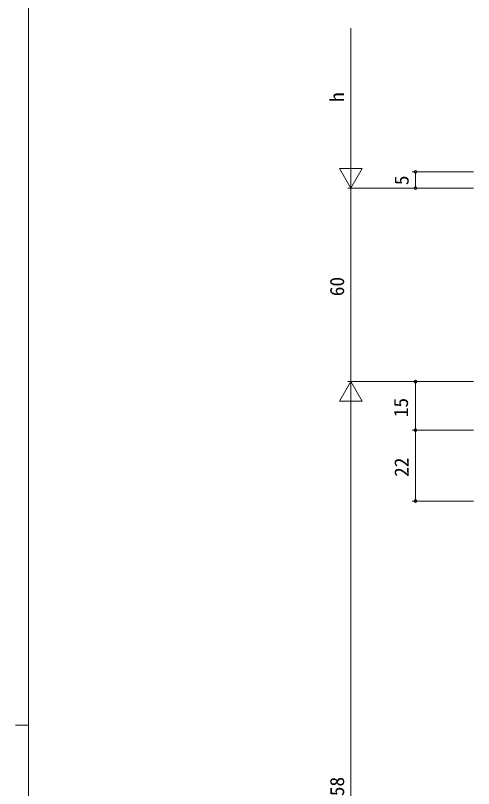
# Model space of a CAD drawing. Units: millimetres, scale not verified. Extents: x -567 to 567, y -403 to 403.
# Drawn here: x -566.7 to -424.7, y 4.3 to 243.9 of the extents above; entities that cross this region are included whole.
import ezdxf
from ezdxf.enums import TextEntityAlignment as Align

# ---------------------------------------------------------------- set-up
doc = ezdxf.new("R2010")
doc.units = ezdxf.units.MM
doc.header["$LTSCALE"] = 2
doc.layers.add('0-4_YKK_12', color=6, linetype='Continuous', lineweight=9)
doc.layers.add('0-8_YKK_A1', color=7, linetype='Continuous', lineweight=9)
doc.styles.add('ＭＳ ゴシック', font='')
doc.styles.get('ＭＳ ゴシック').set_extended_font_data('MS Gothic')

msp = doc.modelspace()

# ---------------------------------------------------------------- linework, layer by layer
at = {"layer": '0-4_YKK_12'}
for p, q in [((-462.726, 197.45), (-462.726, 240)), ((-462.726, 190.45), (-462.726, 202.574)), ((-462.726, 190.45), (-466.226, 196.512)), ((-459.226, 196.512), (-466.226, 196.512)), ((-462.726, 190.45), (-459.226, 196.512)), ((-424.726, 195.45), (-443.726, 195.45)), ((-442.726, 190.45), (-442.726, 195.45)), ((-424.726, 190.45), (-463.726, 190.45)), ((-424.726, 190.45), (-463.726, 190.45)), ((-462.726, 190.45), (-462.726, 130.45)), ((-424.726, 190.45), (-443.726, 190.45)), ((-462.726, 130.45), (-466.226, 124.388)), ((-424.726, 130.45), (-463.726, 130.45)), ((-424.726, 130.45), (-463.726, 130.45)), ((-462.726, 130.45), (-459.226, 124.388)), ((-462.726, 130.45), (-462.726, 118.326)), ((-424.726, 130.45), (-443.726, 130.45)), ((-442.726, 130.45), (-442.726, 115.45)), ((-466.226, 124.388), (-459.226, 124.388)), ((-462.726, 123.45), (-462.726, -127.5)), ((-424.726, 115.45), (-443.726, 115.45)), ((-424.726, 115.45), (-443.726, 115.45)), ((-442.726, 115.45), (-442.726, 93.45)), ((-424.726, 93.45), (-443.726, 93.45))]:
    msp.add_line(p, q, dxfattribs=at)
for centre in [(-442.726, 195.45), (-442.726, 190.45), (-442.726, 130.45), (-442.726, 115.45), (-442.726, 115.45), (-442.726, 93.45)]:
    msp.add_circle(centre, 0.425, dxfattribs=at)
at = {"layer": '0-8_YKK_A1'}
for p, q in [((-562.726, -351), (-562.726, 399)), ((-566.726, 24), (-562.726, 24))]:
    msp.add_line(p, q, dxfattribs=at)

# ---------------------------------------------------------------- texts
at = {"layer": '0-4_YKK_12', "style": 'ＭＳ ゴシック'}
for s, p in [('h', (-463.526, 217.125)), ('5', (-443.526, 191.35)), ('60', (-463.526, 156.93)), ('15', (-443.726, 119.43)), ('22', (-443.526, 100.93)), ('h= EH +58', (-463.526, -18.985))]:
    msp.add_text(s, height=4.399, rotation=90, dxfattribs=at).set_placement(p, align=Align.BOTTOM_LEFT)

doc.saveas('drawing.dxf')
